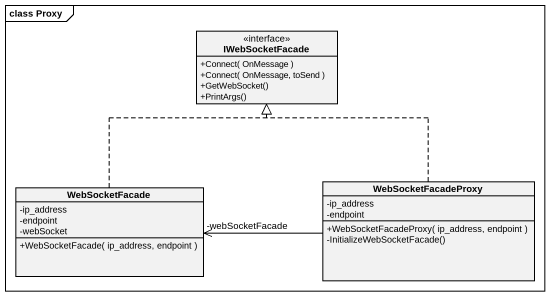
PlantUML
@startuml
mainframe class Proxy
hide circle
hide empty members
skinparam classAttributeIconSize 0
interface IWebSocketFacade {
  +Connect( OnMessage )
  +Connect( OnMessage, toSend )
  +GetWebSocket()
  +PrintArgs()
}
class WebSocketFacade {
  -ip_address
  -endpoint
  -webSocket
  +WebSocketFacade( ip_address, endpoint )
}
class WebSocketFacadeProxy {
  -ip_address
  -endpoint
  +WebSocketFacadeProxy( ip_address, endpoint )
  -InitializeWebSocketFacade()
}
WebSocketFacade .up.|> IWebSocketFacade
WebSocketFacadeProxy .up.|> IWebSocketFacade
WebSocketFacadeProxy -left-> "-webSocketFacade" WebSocketFacade
@enduml
